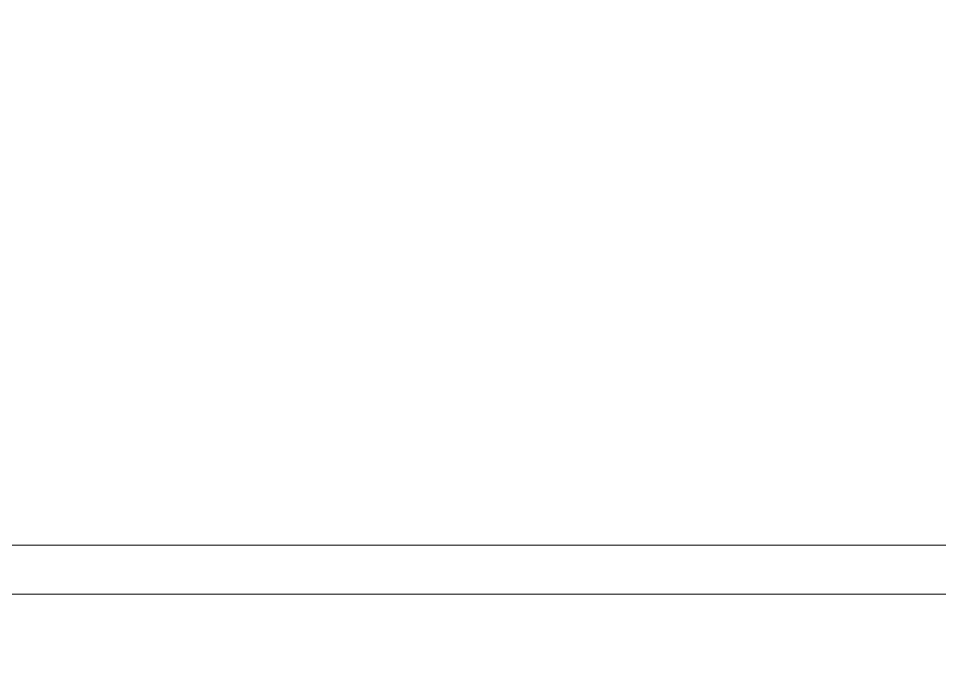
# Model space of a CAD drawing. Header units: inches. Extents: x 0.54 to 10.46, y 0.74 to 7.76.
# Drawn here: x 8.3244 to 8.654, y 5.1277 to 5.3579 of the extents above; entities that cross this region are included whole.
import ezdxf

# ---------------------------------------------------------------- set-up
doc = ezdxf.new("R2010")
doc.units = ezdxf.units.IN
doc.header["$MEASUREMENT"] = 0
doc.layers.add('BG', color=7, linetype='Continuous')
doc.layers.add('MCG-INT-4FT', color=7, linetype='Continuous')

# ---------------------------------------------------------------- blocks, each defined once
blk = doc.blocks.new('block 2')
at = {"layer": 'BG', "true_color": 0xffffff}
h = blk.add_hatch(color=7, dxfattribs=at)
h.dxf.hatch_style = 2
edge = h.paths.add_edge_path()
edge.add_spline(control_points=[(10.29599, 0.90612), (10.29599, 0.90612), (0.87112, 0.90612), (0.87112, 0.90612), (0.87016, 0.90612), (0.86938, 0.90689), (0.86938, 0.90785), (0.86938, 0.90785), (0.86938, 7.59215), (0.86938, 7.59215), (0.86938, 7.59311), (0.87016, 7.59389), (0.87112, 7.59389), (0.87112, 7.59389), (10.29599, 7.59389), (10.29599, 7.59389), (10.29696, 7.59389), (10.29773, 7.59311), (10.29773, 7.59215), (10.29773, 7.59215), (10.29773, 0.90785), (10.29773, 0.90785), (10.29773, 0.90689), (10.29696, 0.90612), (10.29599, 0.90612)], knot_values=[0, 0, 0, 0, 1, 1, 1, 2, 2, 2, 3, 3, 3, 4, 4, 4, 5, 5, 5, 6, 6, 6, 7, 7, 7, 8, 8, 8, 8], degree=3, periodic=1)
h.paths.add_polyline_path([(0.87286, 0.90959), (10.29426, 0.90959), (10.29426, 7.59042), (0.87286, 7.59042)])
at = {"layer": 'BG', "lineweight": 0}
blk.add_open_spline([(10.29599, 0.90612), (10.29599, 0.90612), (0.87112, 0.90612), (0.87112, 0.90612), (0.87016, 0.90612), (0.86938, 0.90689), (0.86938, 0.90785), (0.86938, 0.90785), (0.86938, 7.59215), (0.86938, 7.59215), (0.86938, 7.59311), (0.87016, 7.59389), (0.87112, 7.59389), (0.87112, 7.59389), (10.29599, 7.59389), (10.29599, 7.59389), (10.29696, 7.59389), (10.29773, 7.59311), (10.29773, 7.59215), (10.29773, 7.59215), (10.29773, 0.90785), (10.29773, 0.90785), (10.29773, 0.90689), (10.29696, 0.90612), (10.29599, 0.90612)], degree=3, knots=[0, 0, 0, 0, 1, 1, 1, 2, 2, 2, 3, 3, 3, 4, 4, 4, 5, 5, 5, 6, 6, 6, 7, 7, 7, 8, 8, 8, 8], dxfattribs=at)
blk = doc.blocks.new('block 62')
at = {"layer": 'BG', "true_color": 0xffffff}
h = blk.add_hatch(color=7, dxfattribs=at)
h.dxf.hatch_style = 2
edge = h.paths.add_edge_path()
edge.add_spline(control_points=[(10.46309, 0.739), (10.46309, 0.739), (0.53691, 0.739), (0.53691, 0.739), (0.53595, 0.739), (0.53517, 0.73978), (0.53517, 0.74074), (0.53517, 0.74074), (0.53517, 7.75926), (0.53517, 7.75926), (0.53517, 7.76022), (0.53595, 7.761), (0.53691, 7.761), (0.53691, 7.761), (10.46309, 7.761), (10.46309, 7.761), (10.46406, 7.761), (10.46483, 7.76022), (10.46483, 7.75926), (10.46483, 7.75926), (10.46483, 0.74074), (10.46483, 0.74074), (10.46483, 0.73978), (10.46406, 0.739), (10.46309, 0.739)], knot_values=[0, 0, 0, 0, 1, 1, 1, 2, 2, 2, 3, 3, 3, 4, 4, 4, 5, 5, 5, 6, 6, 6, 7, 7, 7, 8, 8, 8, 8], degree=3, periodic=1)
h.paths.add_polyline_path([(0.53864, 0.74248), (10.46136, 0.74248), (10.46136, 7.75752), (0.53864, 7.75752)])
at = {"layer": 'BG', "lineweight": 0}
blk.add_open_spline([(10.46309, 0.739), (10.46309, 0.739), (0.53691, 0.739), (0.53691, 0.739), (0.53595, 0.739), (0.53517, 0.73978), (0.53517, 0.74074), (0.53517, 0.74074), (0.53517, 7.75926), (0.53517, 7.75926), (0.53517, 7.76022), (0.53595, 7.761), (0.53691, 7.761), (0.53691, 7.761), (10.46309, 7.761), (10.46309, 7.761), (10.46406, 7.761), (10.46483, 7.76022), (10.46483, 7.75926), (10.46483, 7.75926), (10.46483, 0.74074), (10.46483, 0.74074), (10.46483, 0.73978), (10.46406, 0.739), (10.46309, 0.739)], degree=3, knots=[0, 0, 0, 0, 1, 1, 1, 2, 2, 2, 3, 3, 3, 4, 4, 4, 5, 5, 5, 6, 6, 6, 7, 7, 7, 8, 8, 8, 8], dxfattribs=at)
blk = doc.blocks.new('block 386')
at = {"layer": 'MCG-INT-4FT', "color": 7, "lineweight": 5, "true_color": 0xffffff}
blk.add_lwpolyline([(8.18531, 5.16932), (8.68203, 5.16932)], dxfattribs=at)
blk = doc.blocks.new('block 398')
at = {"layer": 'MCG-INT-4FT', "color": 7, "lineweight": 5, "true_color": 0xffffff}
blk.add_lwpolyline([(8.68203, 5.15183), (8.18531, 5.15183)], dxfattribs=at)

msp = doc.modelspace()

# ---------------------------------------------------------------- block references
at = {"layer": 'BG'}
for name in ['block 62', 'block 2']:
    msp.add_blockref(name, (0, 0), dxfattribs=at)
at = {"layer": 'MCG-INT-4FT'}
for name in ['block 386', 'block 398']:
    msp.add_blockref(name, (0, 0), dxfattribs=at)

doc.saveas('drawing.dxf')
